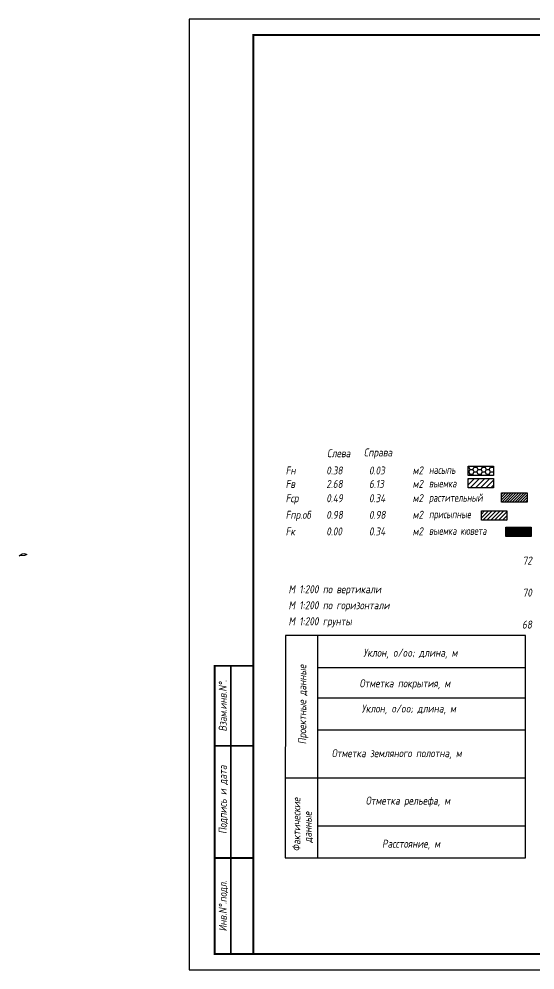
# Model space of a CAD drawing. Extents: x -717 to 1451, y -133302 to 233.
# Drawn here: x -83.2 to 78, y -34448.4 to -34151.4 of the extents above; entities that cross this region are included whole.
import ezdxf
from ezdxf.enums import TextEntityAlignment as Align

# ---------------------------------------------------------------- set-up
doc = ezdxf.new("R2010")
doc.units = 0
for name, color, linetype in [('Зарамочное оформление', 7, 'Continuous'), ('Линейка абсолютных высот', 7, 'Continuous'), ('Объем выемки', 7, 'Continuous'), ('Объем кюветов', 7, 'Continuous'), ('Объем насыпи', 7, 'Continuous'), ('Объем присыпных обочин', 7, 'Continuous'), ('Объем срезки растительного слоя', 7, 'Continuous'), ('Объём_2650', 7, 'Continuous'), ('Таблица', 7, 'Continuous')]:
    doc.layers.add(name, color=color, linetype=linetype)
for name, color, linetype, true_color in [('Объём_2563', 7, 'Continuous', 0xff8000), ('Объём_2570', 7, 'Continuous', 0x80ff00), ('Объём_2600', 7, 'Continuous', 0x808000), ('Объём_2620', 2, 'Continuous', 0xffff00)]:
    doc.layers.add(name, color=color, linetype=linetype, true_color=true_color)
doc.styles.add('М', font='romand.shx', dxfattribs={"width": 0.8, "oblique": 10, "height": 2.5})

# ---------------------------------------------------------------- blocks, each defined once
blk = doc.blocks.new('условные обозначения')
at = {"layer": 'Объём_2563'}
h = blk.add_hatch(dxfattribs=at)
h.set_pattern_fill('ANSI31', color=256, scale=0.3)
h.set_pattern_definition([(45, (-34.5, -100.5), (-0.673519, 0.673519), [])])
h.paths.add_polyline_path([(18.26, 7.53), (27.08, 7.53), (27.08, 4.62), (18.26, 4.62)])
at = {"layer": 'Объём_2570'}
h = blk.add_hatch(dxfattribs=at)
h.set_pattern_fill('ANSI31', color=3, scale=0.2)
h.set_pattern_definition([(45, (-32.9034, -100.5), (-0.4490128, 0.4490128), [])])
h.paths.add_polyline_path([(25.29, 13.16), (34.12, 13.16), (34.12, 10.25), (25.29, 10.25)])
at = {"layer": 'Объём_2600'}
h = blk.add_hatch(dxfattribs=at)
h.set_pattern_fill('ANSI31', color=6, scale=0.4)
h.set_pattern_definition([(45, (-34.5, -100.5), (-0.898026, 0.898026), [])])
h.paths.add_polyline_path([(13.63, 17.67), (22.46, 17.67), (22.46, 14.76), (13.63, 14.76)])
at = {"layer": 'Объём_2620'}
h = blk.add_hatch(dxfattribs=at)
h.set_pattern_fill('ANSI31', color=2, scale=0.1)
h.set_pattern_definition([(45, (-33.755, -100.5), (-0.2245064, 0.2245064), [])])
h.paths.add_polyline_path([(26.75, 2.41), (35.57, 2.41), (35.57, -0.5), (26.75, -0.5)])
at = {"layer": 'Объём_2650'}
h = blk.add_hatch(dxfattribs=at)
h.set_pattern_fill('HONEY', color=5, scale=0.3)
h.set_pattern_definition([(0, (-34.5, -100.5), (1.42875, 0.824889), [0.9525, -1.905]), (120, (-34.5, -100.5), (-1.42875, 0.824889), [0.9525, -1.905]), (60, (-34.5, -100.5), (3e-09, 1.6497784), [-1.905, 0.9525])])
h.paths.add_polyline_path([(13.63, 21.49), (22.46, 21.49), (22.46, 18.58), (13.63, 18.58)])
at = {"layer": 'Объём_2563'}
blk.add_lwpolyline([(18.26, 7.53), (27.08, 7.53), (27.08, 4.62), (18.26, 4.62)], close=True, dxfattribs=at)
at = {"layer": 'Объём_2620', "color": 2}
blk.add_lwpolyline([(26.75, 2.41), (35.57, 2.41), (35.57, -0.5), (26.75, -0.5)], close=True, dxfattribs=at)
at = {"layer": 'Объём_2650', "color": 5}
blk.add_lwpolyline([(13.63, 21.49), (22.46, 21.49), (22.46, 18.58), (13.63, 18.58)], close=True, dxfattribs=at)
at = {"layer": 'Объём_2650', "color": 6}
blk.add_lwpolyline([(13.63, 17.67), (22.46, 17.67), (22.46, 14.76), (13.63, 14.76)], close=True, dxfattribs=at)
at = {"layer": 'Объём_2650', "color": 3}
blk.add_lwpolyline([(25.29, 13.16), (34.12, 13.16), (34.12, 10.25), (25.29, 10.25)], close=True, dxfattribs=at)
at = {"layer": 'Объем насыпи', "color": 1, "style": 'М', "oblique": 10, "width": 0.8}
for s, p in [('насыпь', (0.09, 19.09)), ('выемка', (0.09, 14.89)), ('растительный', (0.09, 10.42)), ('присыпные', (0.09, 5.24)), ('выемка кювета', (0.09, 0.06))]:
    blk.add_text(s, height=2.5, dxfattribs=at).set_placement(p)

msp = doc.modelspace()

# ---------------------------------------------------------------- linework, layer by layer
at = {"layer": 'Объём_2563', "color": 250, "flags": 128}
msp.add_lwpolyline([(-82.263, -34318.43), (-81.363, -34318.394), (-81.363, -34318.539), (-80.863, -34318.539), (-80.863, -34318.804), (-81.163, -34318.813), (-81.348, -34318.998), (-83.199, -34319.054), (-82.263, -34318.43), (-82.263, -34318.43)], dxfattribs=at)
at = {"layer": 'Таблица', "linetype": 'Continuous', "flags": 128}
for points in [[(0, -34344), (-0.054, -34413.421)], [(75, -34344), (0, -34344)], [(10, -34344), (10, -34413.421)], [(74.946, -34413.421), (75, -34344)], [(10, -34354), (75, -34354)], [(10, -34363.421), (75, -34363.421)], [(9.946, -34373.421), (74.946, -34373.421)], [(-0.054, -34388.421), (74.946, -34388.421)], [(9.946, -34403.421), (74.946, -34403.421)], [(-0.054, -34413.421), (74.946, -34413.421)]]:
    msp.add_lwpolyline(points, dxfattribs=at)

# ---------------------------------------------------------------- block references
at = {"layer": 'Объём_2570', "xscale": 0.9}
msp.add_blockref('условные обозначения', (44.779, -34312.581), dxfattribs=at)

# ---------------------------------------------------------------- texts
at = {"style": 'М', "oblique": 10, "width": 0.8}
msp.add_text('М 1:200 грунты', height=2.5, dxfattribs=at).set_placement((0.973, -34340.769))
at = {"layer": 'Линейка абсолютных высот', "style": 'М', "oblique": 10, "width": 0.8}
for s, p in [('72', (77, -34320.558)), ('70', (77, -34330.558)), ('68', (77, -34340.558))]:
    msp.add_text(s, height=2.5, dxfattribs=at).set_placement(p, align=Align.MIDDLE_RIGHT)
at = {"layer": 'Объем выемки', "style": 'М', "oblique": 10, "width": 0.8}
for s, p in [('Fв', (0.085, -34297.878)), ('2.68', (12.785, -34297.878)), ('6.13', (26.126, -34297.878)), ('м2', (39.731, -34297.845))]:
    msp.add_text(s, height=2.5, dxfattribs=at).set_placement(p)
at = {"layer": 'Объем кюветов', "style": 'М', "oblique": 10, "width": 0.8}
for s, p in [('Fк', (0.085, -34312.703)), ('0.00', (12.785, -34312.703)), ('0.34', (26.126, -34312.703)), ('м2', (39.731, -34312.67))]:
    msp.add_text(s, height=2.5, dxfattribs=at).set_placement(p)
at = {"layer": 'Объем насыпи', "style": 'М', "oblique": 10, "width": 0.8}
for s, p in [('Справа', (24.522, -34288.025)), ('Слева', (13.029, -34288.293)), ('Fн', (0.085, -34293.674)), ('0.38', (12.785, -34293.674)), ('0.03', (26.126, -34293.674)), ('м2', (39.731, -34293.64))]:
    msp.add_text(s, height=2.5, dxfattribs=at).set_placement(p)
at = {"layer": 'Объем присыпных обочин', "style": 'М', "oblique": 10, "width": 0.8}
for s, p in [('Fпр.об', (0.085, -34307.525)), ('0.98', (12.785, -34307.525)), ('0.98', (26.126, -34307.525)), ('м2', (39.731, -34307.491))]:
    msp.add_text(s, height=2.5, dxfattribs=at).set_placement(p)
at = {"layer": 'Объем срезки растительного слоя', "style": 'М', "oblique": 10, "width": 0.8}
for s, p in [('Fср', (0.085, -34302.346)), ('0.49', (12.785, -34302.346)), ('0.34', (26.126, -34302.346)), ('м2', (39.731, -34302.313))]:
    msp.add_text(s, height=2.5, dxfattribs=at).set_placement(p)
at = {"layer": 'Таблица', "style": 'М', "oblique": 10, "width": 0.8}
for s, p in [('М 1:200 по вертикали', (0.973, -34330.769)), ('М 1:200 по горизонтали', (0.973, -34335.769)), ('Уклон, o/oo; длина, м', (24.315, -34350.584)), ('Отметка покрытия, м', (23.148, -34360.139)), ('Уклон, o/oo; длина, м', (23.824, -34368.017)), ('Отметка земляного полотна, м', (14.462, -34381.965)), ('Отметка рельефа, м', (25.077, -34396.777)), ('Расстояние, м', (30.202, -34410.23))]:
    msp.add_text(s, height=2.5, dxfattribs=at).set_placement(p)
for s, p in [('Проектные данные ', (6.519, -34377.941)), ('Фактические ', (4.698, -34411.396)), ('данные', (8.204, -34408.691))]:
    msp.add_text(s, height=2.5, rotation=90, dxfattribs=at).set_placement(p)

# ---------------------------------------------------------------- wipeouts: each hides what was drawn before it
msp.add_wipeout([(-10.054, -34353.421), (-22.054, -34353.421), (-22.054, -34443.421), (-10.054, -34443.421)]).dxf.layer = 'Зарамочное оформление'

# ---------------------------------------------------------------- next in the draw order: linework, layer by layer
at = {"flags": 128}
msp.add_lwpolyline([(-30.054, -34448.421), (389.946, -34448.421), (389.946, -34151.421), (-30.054, -34151.421)], close=True, dxfattribs=at)
at = {"const_width": 0.6, "flags": 128}
msp.add_lwpolyline([(-10.054, -34443.421), (384.946, -34443.421), (384.946, -34156.421), (-10.054, -34156.421)], close=True, dxfattribs=at)
at = {"layer": 'Зарамочное оформление', "linetype": 'Continuous', "lineweight": -3, "const_width": 0.6, "flags": 128}
for points in [[(-10.054, -34443.421), (-22.054, -34443.421), (-22.054, -34353.421), (-10.054, -34353.421)], [(-17.054, -34443.421), (-17.054, -34353.421)], [(-22.054, -34378.421), (-10.054, -34378.421)], [(-22.054, -34413.421), (-10.054, -34413.421)]]:
    msp.add_lwpolyline(points, dxfattribs=at)

# ---------------------------------------------------------------- next in the draw order: texts
at = {"layer": 'Зарамочное оформление', "lineweight": 15, "style": 'М', "oblique": 10, "width": 0.8}
for s, p in [('Взам.инв.N%%d.', (-19.554, -34365.921)), ('Подпись и дата', (-19.572, -34395.227)), ('Инв.N%%d.подл.', (-19.554, -34428.421))]:
    msp.add_text(s, height=2.5, rotation=90, dxfattribs=at).set_placement(p, align=Align.MIDDLE_CENTER)

doc.saveas('drawing.dxf')
